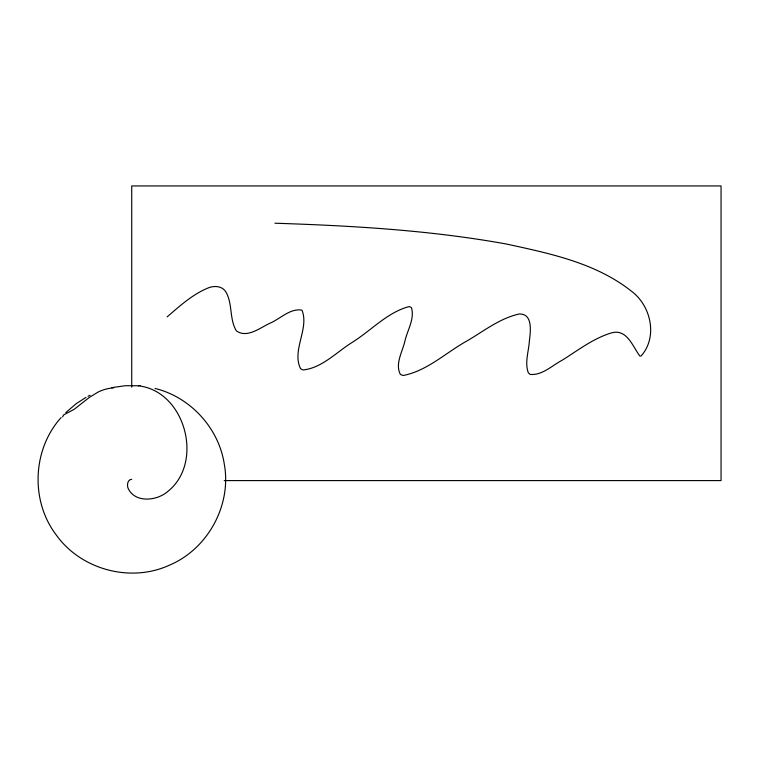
<?xml version="1.0" encoding="UTF-8"?>
<svg xmlns="http://www.w3.org/2000/svg" width="759" height="759" viewBox="0 0 759 759"><rect width="100%" height="100%" fill="white"/><g stroke="black" fill="none" stroke-linecap="round" stroke-linejoin="round"><path stroke-width="1.14" d="M61.081 417.602C32.457 449.262 30.284 500.712 56.052 534.706C80.682 569.573 130.368 583.045 169.219 565.265C207.833 549.136 231.922 505.058 224.237 463.815C218.658 427.943 190.319 397.071 155.064 388.447M65.805 412.573L76.308 403.617L85.985 397.403M167.103 316.882C179.987 305.868 192.852 293.98 208.848 287.689C214.958 285.393 222.861 286.181 226.201 292.49C232.709 304.368 229.332 319.273 236.353 330.858C247.159 338.599 260.223 327.632 270.223 323.097C280.394 318.742 290.308 307.974 301.978 310.165C309.473 328.704 291.522 350.174 300.536 368.675L302.945 369.984C322.025 368.058 336.465 352.11 352.176 342.413C371.009 330.687 387.337 312.253 409.262 306.532L411.387 307.556C414.945 318.676 407.422 330.127 404.955 340.886C402.602 351.512 394.794 363.865 400.391 374.424L403.095 375.515C427.393 370.885 446.444 352.148 467.658 340.554C484.233 330.763 500.134 318.173 519.27 313.979C533.311 313.609 530.408 332.072 529.346 341.275C528.681 351.645 524.535 362.679 528.33 372.792L530.161 374.424C542.182 375.553 552.021 365.572 562.039 360.297C577.599 350.63 592.447 338.96 610.103 333.324C626.64 327.461 632.437 346.142 639.846 356.056L641.137 355.971C657.996 336.996 651.07 305.668 631.336 291.124C595.73 262.88 549.725 253.449 506.348 244.009C429.992 230.186 352.366 225.746 274.929 223.212M88.016 396.302L90.065 395.259M111.725 387.65L125.387 385.714L139.191 385.79M140.671 386.151C185.632 393.266 203.744 462.487 168.062 491.234C157.455 500.788 135.586 503.445 128.29 488.749C126.706 485.589 127.322 479.46 131.724 479.29M224.218 480.589L721.05 480.589L721.05 185.936L131.724 185.936L131.724 387.109M62.542 416.938L63.623 414.917L74.078 409.395L89.287 397.45L97.987 392.128A87.408 53.462 -79.8 0 1 113.603 387.925M138.679 386.008A70.416 24.791 53.4 0 1 140.368 385.667"/></g></svg>
